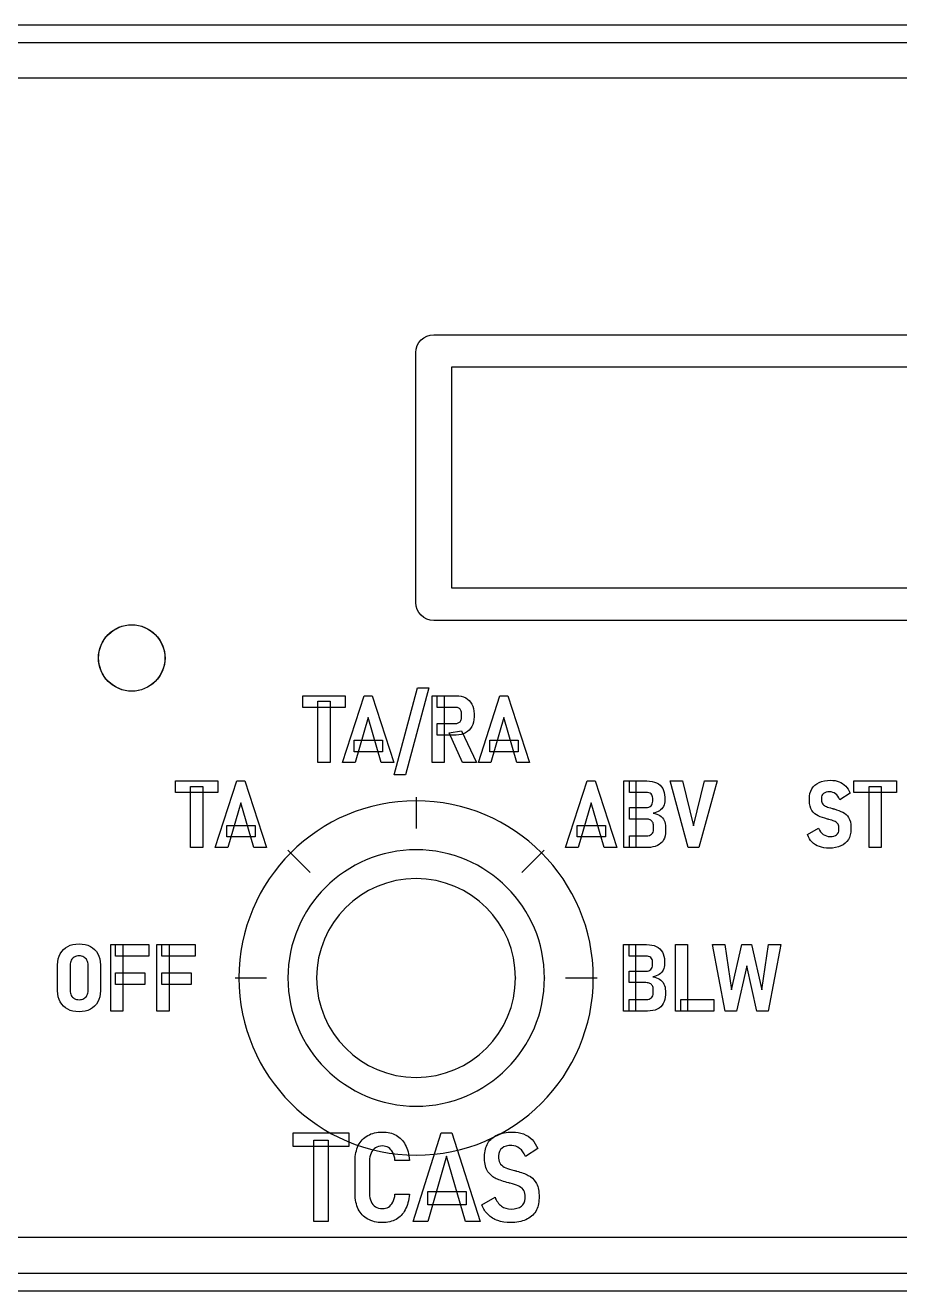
# Model space of a CAD drawing. Extents: x 0 to 146, y 0 to 57.
# Drawn here: x 68.3 to 107.8, y 0.1 to 57.2 of the extents above; entities that cross this region are included whole.
import ezdxf

# ---------------------------------------------------------------- set-up
doc = ezdxf.new("R2010")
doc.units = 0
for name, color, linetype in [('Button_labels_and_engraving_sheet_cutout', 7, 'CONTINUOUS'), ('Lower_panel_mounting_plate', 7, 'CONTINUOUS'), ('pcb', 7, 'CONTINUOUS'), ('Upper_panel_', 7, 'CONTINUOUS')]:
    doc.layers.add(name, color=color, linetype=linetype)

msp = doc.modelspace()

# ---------------------------------------------------------------- linework, layer by layer
at = {"layer": 'Button_labels_and_engraving_sheet_cutout', "color": 1}
for points in [[(143.0902, 56.461741), (143.0902, 56.462261), (3.194398, 56.462261), (3.186198, 56.462231)], [(3.195898, 0.886729), (3.195898, 0.886729), (143.0912, 0.886729), (143.0912, 0.886729)]]:
    msp.add_lwpolyline(points, dxfattribs=at)
at = {"layer": 'Lower_panel_mounting_plate', "color": 1}
for points in [[(0.1023, 57.24958), (0.1023, 52.487083), (0.1023, 42.96209), (0.1023, 42.96209), (0.1023, 33.437097), (0.1023, 14.38711), (0.1023, 14.38711), (0.1023, 9.624603), (0.1023, 0.09956), (146.152198, 0.09956), (146.152198, 9.624603), (146.152198, 14.38711), (146.152198, 14.38711), (146.152198, 33.437097), (146.152198, 42.96209), (146.152198, 42.96209), (146.152198, 52.487083), (146.152198, 57.24958)], [(71.62825, 28.67456)]]:
    msp.add_lwpolyline(points, close=True, dxfattribs=at)
msp.add_lwpolyline([(91.755436, 14.2222), (91.757136, 14.22122)], dxfattribs=at)
for points in [[(71.62825, 28.67456), (71.628248, 29.502334), (72.299275, 30.173388), (73.127049, 30.173419)], [(73.127049, 30.173419), (73.524578, 30.17343), (73.90583, 30.01552), (74.186929, 29.734428)], [(74.186929, 29.734428), (74.468029, 29.453337), (74.625949, 29.072089), (74.625948, 28.67456)], [(73.127049, 27.175711), (72.299279, 27.175742), (71.628254, 27.84679), (71.62825, 28.67456)], [(74.625948, 28.67456), (74.625946, 28.277032), (74.468025, 27.895788), (74.186926, 27.614698)], [(74.186926, 27.614698), (73.905827, 27.333608), (73.524577, 27.1757), (73.127049, 27.175711)], [(85.96624, 20.011706), (82.768142, 20.011706), (80.175944, 17.419958), (80.175944, 14.2222)], [(91.757136, 14.22122), (91.757136, 17.419948), (89.163438, 20.011706), (85.96624, 20.011706)], [(80.175944, 14.2222), (80.175944, 11.024892), (82.768042, 8.432664), (85.96624, 8.432664)], [(85.96624, 8.432664), (89.163338, 8.432664), (91.755436, 11.024892), (91.755436, 14.2222)]]:
    msp.add_open_spline(points, degree=3, dxfattribs=at)
at = {"layer": 'pcb', "color": 3}
for points in [[(14.425517, 54.874922), (131.823618, 54.874922)], [(93.960314, 14.22254), (93.962314, 14.22122)], [(131.823618, 2.496198), (14.425517, 2.496198)]]:
    msp.add_lwpolyline(points, dxfattribs=at)
at = {"layer": 'pcb', "color": 1}
msp.add_lwpolyline([(87.569299, 41.821381), (117.256778, 41.821381), (117.256778, 31.821388), (87.569299, 31.821388)], close=True, dxfattribs=at)
at = {"layer": 'pcb', "color": 3}
msp.add_lwpolyline([(71.62639, 28.67499)], close=True, dxfattribs=at)
for points in [[(71.62639, 28.67499), (71.626394, 29.502782), (72.297453, 30.173839), (73.125245, 30.173839)], [(73.125245, 30.173839), (73.953038, 30.173839), (74.624097, 29.502783), (74.624101, 28.67499)], [(72.065393, 27.615137), (71.784303, 27.896228), (71.626389, 28.277468), (71.62639, 28.67499)], [(74.624101, 28.67499), (74.624102, 28.277468), (74.466188, 27.896227), (74.185097, 27.615137)], [(73.125245, 27.176131), (72.727723, 27.176131), (72.346483, 27.334046), (72.065393, 27.615137)], [(74.185097, 27.615137), (73.904007, 27.334046), (73.522767, 27.176131), (73.125245, 27.176131)], [(85.96142, 22.222535), (81.543423, 22.222535), (77.962026, 18.641217), (77.962026, 14.22254)], [(93.962314, 14.22122), (93.962314, 18.641237), (90.378847, 22.222535), (85.96142, 22.222535)], [(77.962026, 14.22254), (77.962026, 9.804503), (81.543423, 6.222546), (85.96142, 6.222546)], [(85.96142, 6.222546), (90.378847, 6.222546), (93.960314, 9.804503), (93.960314, 14.22254)]]:
    msp.add_open_spline(points, degree=3, dxfattribs=at)
at = {"layer": 'Upper_panel_', "color": 1}
for points in [[(143.0832, 56.461981), (143.0832, 56.462501), (3.187398, 56.462501), (3.179198, 56.462471)], [(86.762839, 43.27674), (117.961418, 43.27674)], [(85.95254, 31.177328), (85.95254, 42.46644)], [(117.961418, 30.367019), (86.762839, 30.367019)], [(90.448137, 14.22262), (90.449237, 14.22188)], [(3.188898, 0.886969), (3.188898, 0.886969), (143.0842, 0.886969), (143.0842, 0.886969)]]:
    msp.add_lwpolyline(points, dxfattribs=at)
for points in [[(86.762839, 43.27674)], [(71.62095, 28.67507)]]:
    msp.add_lwpolyline(points, close=True, dxfattribs=at)
at = {"layer": 'Upper_panel_', "color": 7}
for points in [[(80.842944, 26.967551), (82.765242, 26.967551), (82.765242, 26.442522), (80.842944, 26.442522)], [(83.621042, 26.967551), (83.980741, 26.967551), (84.956341, 23.962053), (84.387941, 23.962053), (83.800842, 25.981572), (83.213842, 23.962053), (82.645342, 23.962053)], [(85.47934, 23.391554), (84.964641, 23.391554), (86.02504, 27.323091), (86.53974, 27.323091)], [(86.68644, 26.969621), (87.225939, 26.969621), (87.225939, 23.962053), (86.68644, 23.962053)], [(89.747737, 26.967551), (90.107437, 26.967551), (91.083136, 23.962053), (90.514637, 23.962053), (89.927637, 25.981572), (89.340538, 23.962053), (88.772138, 23.962053)], [(81.531243, 26.719501), (82.076943, 26.719501), (82.076943, 23.962053), (81.531243, 23.962053)], [(87.459539, 25.289102), (88.009439, 25.384202), (88.687338, 23.962063), (88.056939, 23.962063)], [(83.170442, 24.956313), (84.447841, 24.956313), (84.447841, 24.437483), (83.170442, 24.437483)], [(89.297138, 24.956313), (90.574637, 24.956313), (90.574637, 24.437483), (89.297138, 24.437483)], [(75.092048, 23.122324), (77.014346, 23.122324), (77.014346, 22.597294), (75.092048, 22.597294)], [(75.780347, 22.874274), (76.326047, 22.874274), (76.326047, 20.116826), (75.780347, 20.116826)], [(77.870146, 23.122324), (78.229845, 23.122324), (79.205445, 20.116826), (78.637045, 20.116826), (78.049946, 22.136335), (77.462946, 20.116826), (76.894446, 20.116826)], [(93.685235, 23.122324), (94.044934, 23.122324), (95.020534, 20.116826), (94.452134, 20.116826), (93.865035, 22.136335), (93.278035, 20.116826), (92.709535, 20.116826)], [(95.334734, 23.122324), (95.880433, 23.122324), (95.880433, 20.116826), (95.334734, 20.116826)], [(97.424532, 23.122324), (97.990932, 23.122324), (98.489031, 21.088345), (98.987231, 23.122324), (99.553631, 23.122324), (98.732931, 20.116826), (98.245131, 20.116826)], [(105.723226, 23.122334), (107.645625, 23.122334), (107.645625, 22.597304), (105.723226, 22.597304)], [(106.411526, 22.874284), (106.957225, 22.874284), (106.957225, 20.116836), (106.411526, 20.116836)], [(77.419546, 21.111085), (78.696945, 21.111085), (78.696945, 20.592246), (77.419546, 20.592246)], [(93.234635, 21.111085), (94.512034, 21.111085), (94.512034, 20.592246), (93.234635, 20.592246)], [(72.17615, 15.731889), (72.719749, 15.731889), (72.719749, 12.726391), (72.17615, 12.726391)], [(72.39105, 15.731889), (73.893848, 15.731889), (73.893848, 15.206859), (72.39105, 15.206859)], [(74.261748, 15.731889), (74.805348, 15.731889), (74.805348, 12.726391), (74.261748, 12.726391)], [(74.476748, 15.731889), (75.979447, 15.731889), (75.979447, 15.206859), (74.476748, 15.206859)], [(95.322034, 15.731889), (95.867733, 15.731889), (95.867733, 12.726391), (95.322034, 12.726391)], [(97.672232, 15.731889), (98.215931, 15.731889), (98.215931, 12.726391), (97.672232, 12.726391)], [(100.67153, 15.731889), (101.101529, 15.731889), (101.576929, 13.69377), (101.868429, 15.731889), (102.426529, 15.731889), (101.858029, 12.726391), (101.341329, 12.726391), (100.89893, 14.76451), (100.43183, 12.726391), (99.91503, 12.726391), (99.346531, 15.731889), (99.90473, 15.731889), (100.19613, 13.69377)], [(72.39105, 14.45445), (73.716049, 14.45445), (73.716049, 13.92942), (72.39105, 13.92942)], [(74.476748, 14.45445), (75.801747, 14.45445), (75.801747, 13.92942), (74.476748, 13.92942)], [(70.743651, 13.241091)], [(97.907932, 13.251421), (99.396231, 13.251421), (99.396231, 12.726391), (97.907932, 12.726391)], [(70.743651, 12.695391)], [(80.405644, 7.224835), (82.924642, 7.224835), (82.924642, 6.615735), (80.405644, 6.615735)], [(81.348243, 6.894105), (81.984843, 6.894105), (81.984843, 3.217498), (81.348243, 3.217498)], [(87.100139, 7.224835), (87.579739, 7.224835), (88.858538, 3.217498), (88.186038, 3.217498), (87.339939, 6.172016), (86.49384, 3.217498), (85.82134, 3.217498)], [(86.49384, 4.579007), (88.216338, 4.579007), (88.216338, 3.972667), (86.49384, 3.972667)], [(84.437741, 3.176198)]]:
    msp.add_lwpolyline(points, close=True, dxfattribs=at)
for points in [[(87.757139, 26.444542), (86.911639, 26.444542), (86.911639, 26.969571), (87.771539, 26.969571)], [(87.771539, 25.196072), (86.911639, 25.196072), (86.911739, 25.721122)], [(86.911739, 25.721122), (87.757239, 25.721122)], [(88.017639, 26.012532), (88.017639, 26.144822)], [(88.577538, 26.157242), (88.577538, 26.016682)], [(96.348133, 22.603544), (95.599833, 22.603544), (95.599833, 23.122374), (96.381133, 23.122374)], [(85.96574, 22.393114), (85.96574, 20.974705)], [(96.646233, 22.212855), (96.646233, 22.343074)], [(97.189332, 22.386524), (97.189332, 22.256294)], [(103.716528, 22.243414), (103.716528, 22.307514)], [(104.258227, 22.344784), (104.258227, 22.264184)], [(105.552026, 22.576264), (105.552026, 22.576264), (105.089027, 22.274474), (105.089027, 22.274474)], [(96.352233, 21.402545), (95.599833, 21.402545), (95.599833, 21.921375), (96.348133, 21.921375)], [(104.750127, 21.877665), (104.771127, 21.871665), (104.794127, 21.865665), (104.813127, 21.859665), (104.834127, 21.855665)], [(104.586227, 21.388055), (104.574227, 21.390055), (104.564227, 21.394055), (104.541227, 21.400055)], [(95.599333, 20.637726), (96.355833, 20.637726)], [(96.420433, 20.116916), (95.599833, 20.116916), (95.599333, 20.637726)], [(96.680633, 20.929195), (96.680633, 21.092495)], [(97.228532, 21.026405), (97.228532, 20.858965)], [(103.631228, 20.695606), (103.631228, 20.695606), (104.127327, 20.991195), (104.127327, 20.991195)], [(105.053427, 20.922945), (105.053427, 21.030435)], [(105.594726, 21.032975), (105.594726, 20.929615)], [(104.610827, 20.086276), (104.611127, 20.085836)], [(80.177144, 19.996196), (81.179943, 18.993177)], [(91.741336, 19.995476), (90.738237, 18.992547)], [(96.335333, 15.213109), (95.587133, 15.213109), (95.587133, 15.731939), (96.368433, 15.731939)], [(96.633533, 14.82242), (96.633533, 14.95264)], [(97.176632, 14.99609), (97.176632, 14.86586)], [(69.778351, 13.6421), (69.778351, 14.81618)], [(70.338151, 14.79964), (70.338151, 13.66069)], [(71.15125, 13.66069), (71.15125, 14.79964)], [(71.70895, 14.81618), (71.70895, 13.6421)], [(96.339533, 14.01211), (95.587133, 14.01211), (95.587133, 14.53094), (96.335333, 14.53094)], [(77.788946, 14.22914), (79.207345, 14.22909)], [(94.129834, 14.21621), (92.711435, 14.21626)], [(95.586633, 13.247291), (96.343133, 13.247291)], [(96.407733, 12.726481), (95.587133, 12.726481), (95.586633, 13.247291)], [(96.667933, 13.538761), (96.667933, 13.70206)], [(97.215832, 13.63597), (97.215832, 13.468531)], [(91.454836, 6.517045), (91.454836, 6.517045), (90.895337, 6.161506), (90.895337, 6.161506)], [(83.205842, 4.482537), (83.205842, 5.959796)], [(83.856342, 5.959766), (83.856342, 4.482507)], [(85.66144, 5.984596), (85.66144, 5.984596), (85.008241, 5.984596), (85.008241, 5.984596)], [(89.051538, 6.076066), (89.051538, 6.164266)], [(89.685437, 6.194586), (89.685437, 6.089846)], [(90.396637, 5.527616), (90.421637, 5.521616), (90.446637, 5.513616), (90.471637, 5.505616), (90.499637, 5.499616)], [(90.206437, 4.951127), (90.190437, 4.954127), (90.176437, 4.960127), (90.148437, 4.968127)], [(85.008241, 4.457777), (85.008241, 4.457777), (85.66144, 4.457777), (85.66144, 4.457777)], [(88.935638, 3.969957), (88.935638, 3.969957), (89.525438, 4.317227), (89.525438, 4.317227)], [(90.878737, 4.270377), (90.878737, 4.413687)], [(91.511136, 4.419237), (91.511136, 4.275927)], [(90.221337, 3.176248), (90.220037, 3.176158)]]:
    msp.add_lwpolyline(points, dxfattribs=at)
at = {"layer": 'Upper_panel_', "color": 1}
for points in [[(85.95254, 42.46644), (85.95254, 42.91534), (86.31394, 43.27674), (86.762839, 43.27674)], [(86.762839, 30.367019), (86.31394, 30.367019), (85.95254, 30.728419), (85.95254, 31.177328)], [(71.62095, 28.67507), (71.620952, 29.072598), (71.778873, 29.453842), (72.059972, 29.734932)], [(72.059972, 29.734932), (72.341071, 30.016022), (72.722321, 30.17393), (73.119849, 30.173919)], [(73.119849, 30.173919), (73.947619, 30.173888), (74.618644, 29.50284), (74.618648, 28.67507)], [(72.059969, 27.615202), (71.778869, 27.896293), (71.620949, 28.277541), (71.62095, 28.67507)], [(74.618648, 28.67507), (74.61865, 27.847296), (73.947623, 27.176242), (73.119849, 27.176211)], [(73.119849, 27.176211), (72.72232, 27.1762), (72.341068, 27.33411), (72.059969, 27.615202)], [(85.95744, 18.714117), (83.477042, 18.714117), (81.466343, 16.703448), (81.466343, 14.22262)], [(90.449237, 14.22188), (90.449237, 16.703448), (88.437438, 18.714117), (85.95744, 18.714117)], [(81.466343, 14.22262), (81.466343, 11.742182), (83.477042, 9.731143), (85.95744, 9.731143)], [(85.95744, 9.731143), (88.437438, 9.731143), (90.448137, 11.742182), (90.448137, 14.22262)]]:
    msp.add_open_spline(points, degree=3, dxfattribs=at)
at = {"layer": 'Upper_panel_', "color": 7}
for points in [[(87.771539, 26.969571), (87.935539, 26.969571), (88.078172, 26.936505), (88.199438, 26.870371)], [(88.199438, 26.870371), (88.320705, 26.804238), (88.413738, 26.709841), (88.478538, 26.587181)], [(87.895639, 26.407342), (87.855639, 26.432142), (87.809472, 26.444542), (87.757139, 26.444542)], [(87.986639, 26.303992), (87.965972, 26.349458), (87.935639, 26.383908), (87.895639, 26.407342)], [(88.017639, 26.144822), (88.017639, 26.205488), (88.007305, 26.258545), (87.986639, 26.303992)], [(88.478538, 26.587181), (88.544538, 26.465915), (88.577538, 26.322602), (88.577538, 26.157242)], [(87.757239, 25.721122), (87.809905, 25.721122), (87.855372, 25.732822), (87.893639, 25.756222)], [(87.893639, 25.756222), (87.933639, 25.779622), (87.963972, 25.813382), (87.984639, 25.857502)], [(87.984639, 25.857502), (88.006639, 25.901569), (88.017639, 25.953245), (88.017639, 26.012532)], [(88.577538, 26.016682), (88.577538, 25.849935), (88.544538, 25.704552), (88.478538, 25.580532)], [(88.197438, 25.295272), (88.076172, 25.229139), (87.934205, 25.196072), (87.771539, 25.196072)], [(88.478538, 25.580532), (88.413872, 25.457886), (88.320172, 25.362799), (88.197438, 25.295272)], [(96.381133, 23.122374), (96.551999, 23.122374), (96.698066, 23.093441), (96.819332, 23.035574)], [(96.819332, 23.035574), (96.940599, 22.977707), (97.032266, 22.893647), (97.094332, 22.783394)], [(103.828128, 22.764334), (103.903928, 22.891114), (104.013461, 22.987577), (104.156727, 23.053724)], [(104.156727, 23.053724), (104.301461, 23.119857), (104.475794, 23.152924), (104.679727, 23.152924)], [(104.679727, 23.152924), (104.82026, 23.152924), (104.947027, 23.130891), (105.060027, 23.086824)], [(105.060027, 23.086824), (105.174427, 23.044091), (105.27296, 22.979324), (105.355627, 22.892524)], [(105.355627, 22.892524), (105.43836, 22.807084), (105.503826, 22.701664), (105.552026, 22.576264)], [(96.567233, 22.533244), (96.515899, 22.580111), (96.442866, 22.603544), (96.348133, 22.603544)], [(96.646233, 22.343074), (96.646233, 22.424381), (96.619899, 22.487771), (96.567233, 22.533244)], [(97.094332, 22.783394), (97.157666, 22.673154), (97.189332, 22.540864), (97.189332, 22.386524)], [(103.716528, 22.307514), (103.716528, 22.485281), (103.753728, 22.637554), (103.828128, 22.764334)], [(104.357227, 22.553554), (104.291227, 22.503954), (104.258227, 22.434364), (104.258227, 22.344784)], [(104.638427, 22.630054), (104.51716, 22.630054), (104.423427, 22.604554), (104.357227, 22.553554)], [(104.894727, 22.539054), (104.817527, 22.599721), (104.732094, 22.630054), (104.638427, 22.630054)], [(105.089027, 22.274474), (105.03636, 22.390228), (104.971593, 22.478421), (104.894727, 22.539054)], [(96.348133, 21.921375), (96.443199, 21.921375), (96.516233, 21.946875), (96.567233, 21.997875)], [(96.567233, 21.997875), (96.619899, 22.048875), (96.646233, 22.120535), (96.646233, 22.212855)], [(96.945432, 21.770545), (96.866899, 21.718145), (96.771833, 21.683005), (96.660233, 21.665125)], [(97.127332, 21.973115), (97.085999, 21.891808), (97.025366, 21.824285), (96.945432, 21.770545)], [(97.189332, 22.256294), (97.189332, 22.150188), (97.168666, 22.055795), (97.127332, 21.973115)], [(103.832228, 21.788665), (103.755094, 21.900285), (103.716528, 22.051868), (103.716528, 22.243414)], [(104.113327, 21.544755), (104.004461, 21.595755), (103.910761, 21.677058), (103.832228, 21.788665)], [(104.258227, 22.264184), (104.258227, 22.187018), (104.279561, 22.124318), (104.322227, 22.076085)], [(104.322227, 22.076085), (104.364894, 22.029218), (104.418627, 21.992011), (104.483427, 21.964465)], [(104.483427, 21.964465), (104.548094, 21.938265), (104.636994, 21.909331), (104.750127, 21.877665)], [(104.834127, 21.855665), (104.992593, 21.810198), (105.123493, 21.760588), (105.226827, 21.706835)], [(96.530033, 21.365345), (96.480699, 21.390145), (96.421433, 21.402545), (96.352233, 21.402545)], [(96.641633, 21.259925), (96.616966, 21.306792), (96.579766, 21.341932), (96.530033, 21.365345)], [(96.680633, 21.092495), (96.680633, 21.158629), (96.667633, 21.214439), (96.641633, 21.259925)], [(96.660233, 21.665125), (96.780099, 21.648592), (96.882766, 21.612072), (96.968232, 21.555565)], [(96.968232, 21.555565), (97.053632, 21.500432), (97.118399, 21.428085), (97.162532, 21.338525)], [(97.162532, 21.338525), (97.206532, 21.248952), (97.228532, 21.144912), (97.228532, 21.026405)], [(104.541227, 21.400055), (104.366227, 21.446922), (104.223594, 21.495155), (104.113327, 21.544755)], [(104.838427, 21.305355), (104.775094, 21.331555), (104.691027, 21.359122), (104.586227, 21.388055)], [(104.993427, 21.202005), (104.953427, 21.246072), (104.90176, 21.280522), (104.838427, 21.305355)], [(105.053427, 21.030435), (105.053427, 21.100715), (105.033427, 21.157905), (104.993427, 21.202005)], [(105.226827, 21.706835), (105.33156, 21.653102), (105.41906, 21.572485), (105.489326, 21.464985)], [(105.489326, 21.464985), (105.559593, 21.357498), (105.594726, 21.213495), (105.594726, 21.032975)], [(96.355833, 20.637726), (96.459233, 20.637726), (96.539166, 20.663226), (96.595633, 20.714226)], [(96.595633, 20.714226), (96.652299, 20.765226), (96.680633, 20.836882), (96.680633, 20.929195)], [(97.228532, 20.858965), (97.228532, 20.701872), (97.196866, 20.567516), (97.133532, 20.455896)], [(103.837928, 20.358676), (103.747061, 20.449622), (103.678161, 20.561932), (103.631228, 20.695606)], [(104.127327, 20.991195), (104.178661, 20.867169), (104.248961, 20.772772), (104.338227, 20.708006)], [(104.338227, 20.708006), (104.42916, 20.644606), (104.533894, 20.612906), (104.652427, 20.612906)], [(104.652427, 20.612906), (104.77916, 20.612906), (104.877694, 20.639772), (104.948027, 20.693506)], [(104.948027, 20.693506), (105.018293, 20.748639), (105.053427, 20.825119), (105.053427, 20.922945)], [(105.594726, 20.929615), (105.594726, 20.753229), (105.55616, 20.601646), (105.479026, 20.474866)], [(96.856632, 20.203716), (96.735366, 20.145849), (96.589966, 20.116916), (96.420433, 20.116916)], [(97.133532, 20.455896), (97.070199, 20.345649), (96.977899, 20.261589), (96.856632, 20.203716)], [(104.168827, 20.154036), (104.039294, 20.200903), (103.928994, 20.269116), (103.837928, 20.358676)], [(104.611127, 20.085836), (104.445794, 20.085836), (104.298361, 20.108569), (104.168827, 20.154036)], [(105.142127, 20.185476), (104.99466, 20.119343), (104.81756, 20.086276), (104.610827, 20.086276)], [(105.479026, 20.474866), (105.401826, 20.348086), (105.289527, 20.251623), (105.142127, 20.185476)], [(69.896151, 15.316409), (69.974685, 15.459729), (70.086318, 15.569972), (70.231051, 15.647139)], [(70.231051, 15.647139), (70.377118, 15.724312), (70.547984, 15.762899), (70.743651, 15.762899)], [(70.743651, 15.762899), (70.939317, 15.762899), (71.109484, 15.724312), (71.25415, 15.647139)], [(71.25415, 15.647139), (71.400284, 15.569972), (71.512617, 15.459729), (71.59115, 15.316409)], [(96.368433, 15.731939), (96.539299, 15.731939), (96.685366, 15.703006), (96.806632, 15.645139)], [(96.806632, 15.645139), (96.927899, 15.587272), (97.019566, 15.503213), (97.081632, 15.392959)], [(69.778351, 14.81618), (69.778351, 15.007733), (69.817618, 15.174476), (69.896151, 15.316409)], [(70.388151, 15.02081), (70.354818, 14.95741), (70.338151, 14.883686), (70.338151, 14.79964)], [(70.528651, 15.167569), (70.467984, 15.133103), (70.421151, 15.084183), (70.388151, 15.02081)], [(70.743651, 15.219269), (70.660984, 15.219269), (70.589317, 15.202036), (70.528651, 15.167569)], [(70.958651, 15.167569), (70.897984, 15.202036), (70.826317, 15.219269), (70.743651, 15.219269)], [(71.10125, 15.02081), (71.067917, 15.084209), (71.020384, 15.133129), (70.958651, 15.167569)], [(71.15125, 14.79964), (71.15125, 14.8837), (71.134584, 14.957423), (71.10125, 15.02081)], [(71.59115, 15.316409), (71.669683, 15.174476), (71.70895, 15.007733), (71.70895, 14.81618)], [(96.554533, 15.142809), (96.503199, 15.189676), (96.430133, 15.213109), (96.335333, 15.213109)], [(96.633533, 14.95264), (96.633533, 15.033946), (96.607199, 15.097336), (96.554533, 15.142809)], [(97.081632, 15.392959), (97.144966, 15.282719), (97.176632, 15.150429), (97.176632, 14.99609)], [(97.176632, 14.86586), (97.176632, 14.759753), (97.155966, 14.66536), (97.114632, 14.58268)], [(96.335333, 14.53094), (96.430466, 14.53094), (96.503533, 14.55644), (96.554533, 14.60744)], [(96.554533, 14.60744), (96.607199, 14.65844), (96.633533, 14.7301), (96.633533, 14.82242)], [(96.932732, 14.38011), (96.854199, 14.32771), (96.759133, 14.29257), (96.647533, 14.27469)], [(97.114632, 14.58268), (97.073299, 14.501373), (97.012666, 14.43385), (96.932732, 14.38011)], [(96.517333, 13.97491), (96.467999, 13.99971), (96.408733, 14.01211), (96.339533, 14.01211)], [(96.628933, 13.86949), (96.604266, 13.916357), (96.567066, 13.951497), (96.517333, 13.97491)], [(96.667933, 13.70206), (96.667933, 13.768194), (96.654933, 13.824004), (96.628933, 13.86949)], [(96.647533, 14.27469), (96.767399, 14.258157), (96.870066, 14.221637), (96.955532, 14.16513)], [(96.955532, 14.16513), (97.040932, 14.109997), (97.105699, 14.03765), (97.149832, 13.94809)], [(97.149832, 13.94809), (97.193832, 13.858517), (97.215832, 13.754477), (97.215832, 13.63597)], [(69.896151, 13.139801), (69.817618, 13.283121), (69.778351, 13.450554), (69.778351, 13.6421)], [(70.338151, 13.66069), (70.338151, 13.575251), (70.354818, 13.500837), (70.388151, 13.437451)], [(70.388151, 13.437451), (70.421484, 13.374051), (70.468318, 13.325131), (70.528651, 13.290691)], [(70.528651, 13.290691), (70.589317, 13.257624), (70.660984, 13.241091), (70.743651, 13.241091)], [(70.743651, 13.241091), (70.826317, 13.241091), (70.897984, 13.257624), (70.958651, 13.290691)], [(70.958651, 13.290691), (71.02065, 13.325157), (71.068184, 13.374077), (71.10125, 13.437451)], [(71.10125, 13.437451), (71.134584, 13.500851), (71.15125, 13.575264), (71.15125, 13.66069)], [(71.70895, 13.6421), (71.70895, 13.450554), (71.669683, 13.283121), (71.59115, 13.139801)], [(96.343133, 13.247291), (96.446466, 13.247291), (96.526399, 13.272791), (96.582933, 13.323791)], [(96.582933, 13.323791), (96.639599, 13.374791), (96.667933, 13.446447), (96.667933, 13.538761)], [(97.215832, 13.468531), (97.215832, 13.311437), (97.184166, 13.177081), (97.120832, 13.065461)], [(70.231051, 12.811141), (70.086318, 12.888314), (69.974685, 12.997868), (69.896151, 13.139801)], [(70.743651, 12.695391), (70.547984, 12.695391), (70.377118, 12.733974), (70.231051, 12.811141)], [(71.25415, 12.811141), (71.109484, 12.733974), (70.939317, 12.695391), (70.743651, 12.695391)], [(71.59115, 13.139801), (71.512617, 12.997868), (71.400284, 12.888314), (71.25415, 12.811141)], [(96.843832, 12.813281), (96.722566, 12.755414), (96.577199, 12.726481), (96.407733, 12.726481)], [(97.120832, 13.065461), (97.057499, 12.955214), (96.965166, 12.871154), (96.843832, 12.813281)], [(83.351842, 6.657085), (83.451108, 6.853685), (83.593508, 7.004348), (83.779042, 7.109075)], [(83.779042, 7.109075), (83.964641, 7.213808), (84.184208, 7.266175), (84.437741, 7.266175)], [(84.437741, 7.266175), (84.676608, 7.266175), (84.883307, 7.217485), (85.057841, 7.120105)], [(85.057841, 7.120105), (85.232441, 7.022718), (85.370274, 6.878482), (85.47134, 6.687395)], [(89.197638, 6.759575), (89.296838, 6.924942), (89.441071, 7.050802), (89.630337, 7.137155)], [(89.630337, 7.137155), (89.819537, 7.223515), (90.047371, 7.266695), (90.313837, 7.266695)], [(90.313837, 7.266695), (90.495704, 7.266695), (90.66107, 7.237295), (90.809937, 7.178495)], [(90.809937, 7.178495), (90.958737, 7.121562), (91.087336, 7.037042), (91.195736, 6.924935)], [(91.195736, 6.924935), (91.306003, 6.812855), (91.39237, 6.676892), (91.454836, 6.517045)], [(83.205842, 5.959796), (83.205842, 6.229889), (83.254509, 6.462319), (83.351842, 6.657085)], [(83.925341, 6.318056), (83.879341, 6.216996), (83.856342, 6.097566), (83.856342, 5.959766)], [(84.126541, 6.552315), (84.040208, 6.499049), (83.973141, 6.420962), (83.925341, 6.318056)], [(84.437941, 6.635015), (84.318541, 6.635015), (84.214741, 6.607449), (84.126541, 6.552315)], [(84.710841, 6.560615), (84.631841, 6.610215), (84.540874, 6.635015), (84.437941, 6.635015)], [(84.909241, 6.340136), (84.857907, 6.437516), (84.791774, 6.511009), (84.710841, 6.560615)], [(85.008241, 5.984596), (84.993574, 6.126076), (84.960574, 6.244589), (84.909241, 6.340136)], [(85.47134, 6.687395), (85.574207, 6.498149), (85.637574, 6.263882), (85.66144, 5.984596)], [(89.051538, 6.164266), (89.051538, 6.397612), (89.100238, 6.596049), (89.197638, 6.759575)], [(89.842537, 6.536335), (89.737804, 6.455489), (89.685437, 6.341572), (89.685437, 6.194586)], [(90.286237, 6.657605), (90.09517, 6.657605), (89.947271, 6.617182), (89.842537, 6.536335)], [(90.636237, 6.528065), (90.531504, 6.614425), (90.414837, 6.657605), (90.286237, 6.657605)], [(90.895337, 6.161506), (90.829337, 6.321359), (90.74297, 6.443546), (90.636237, 6.528065)], [(89.205838, 5.472486), (89.102971, 5.619479), (89.051538, 5.820673), (89.051538, 6.076066)], [(89.685437, 6.089846), (89.685437, 5.975932), (89.715771, 5.884066), (89.776437, 5.814246)], [(89.776437, 5.814246), (89.839104, 5.744426), (89.917204, 5.690223), (90.010737, 5.651636)], [(89.580738, 5.155546), (89.435538, 5.22168), (89.310571, 5.327326), (89.205838, 5.472486)], [(90.148437, 4.968127), (89.915104, 5.028726), (89.725871, 5.0912), (89.580738, 5.155546)], [(90.010737, 5.651636), (90.10447, 5.613036), (90.233104, 5.571696), (90.396637, 5.527616)], [(90.499637, 5.499616), (90.71097, 5.442683), (90.885537, 5.379296), (91.023337, 5.309456)], [(91.023337, 5.309456), (91.161136, 5.23963), (91.276903, 5.13306), (91.370636, 4.989747)], [(90.567437, 4.832607), (90.47557, 4.871207), (90.355237, 4.910713), (90.206437, 4.951127)], [(90.790737, 4.675517), (90.73407, 4.743497), (90.659637, 4.79586), (90.567437, 4.832607)], [(90.878737, 4.413687), (90.878737, 4.522094), (90.849403, 4.60937), (90.790737, 4.675517)], [(91.370636, 4.989747), (91.464303, 4.848267), (91.511136, 4.658097), (91.511136, 4.419237)], [(83.351842, 3.782497), (83.254509, 3.979097), (83.205842, 4.212444), (83.205842, 4.482537)], [(83.856342, 4.482507), (83.856342, 4.342867), (83.879341, 4.22252), (83.925341, 4.121467)], [(83.925341, 4.121467), (83.973341, 4.020407), (84.040408, 3.942317), (84.126541, 3.887197)], [(84.713541, 3.878997), (84.794408, 3.928597), (84.859641, 4.001174), (84.909241, 4.096727)], [(84.909241, 4.096727), (84.960574, 4.194107), (84.993574, 4.314457), (85.008241, 4.457777)], [(85.66144, 4.457777), (85.63544, 4.17849), (85.57114, 3.943304), (85.46854, 3.752217)], [(89.525438, 4.317227), (89.591438, 4.146347), (89.687004, 4.014974), (89.812137, 3.923107)], [(90.713337, 3.914837), (90.823603, 3.999357), (90.878737, 4.11787), (90.878737, 4.270377)], [(91.511136, 4.275927), (91.511136, 4.044414), (91.460603, 3.845977), (91.359536, 3.680617)], [(83.779042, 3.330498), (83.593508, 3.435231), (83.451108, 3.585897), (83.351842, 3.782497)], [(84.126541, 3.887197), (84.214741, 3.833931), (84.318541, 3.807297), (84.437941, 3.807297)], [(84.437941, 3.807297), (84.542674, 3.807297), (84.634541, 3.831197), (84.713541, 3.878997)], [(85.46854, 3.752217), (85.367474, 3.562971), (85.229674, 3.419658), (85.055141, 3.322278)], [(89.208538, 3.534498), (89.089071, 3.653931), (88.998105, 3.799084), (88.935638, 3.969957)], [(89.646737, 3.267158), (89.475871, 3.327824), (89.329804, 3.416938), (89.208538, 3.534498)], [(89.812137, 3.923107), (89.938871, 3.833074), (90.084004, 3.788057), (90.247537, 3.788057)], [(90.247537, 3.788057), (90.447804, 3.788057), (90.60307, 3.830317), (90.713337, 3.914837)], [(91.359536, 3.680617), (91.25847, 3.517084), (91.111503, 3.392141), (90.918637, 3.305788)], [(84.437741, 3.176158), (84.184208, 3.176158), (83.964641, 3.227604), (83.779042, 3.330498)], [(85.055141, 3.322278), (84.882407, 3.224891), (84.676608, 3.176198), (84.437741, 3.176198)], [(90.220037, 3.176158), (90.008704, 3.176158), (89.817604, 3.206491), (89.646737, 3.267158)], [(90.918637, 3.305788), (90.725703, 3.219428), (90.49327, 3.176248), (90.221337, 3.176248)]]:
    msp.add_open_spline(points, degree=3, dxfattribs=at)

doc.saveas('drawing.dxf')
